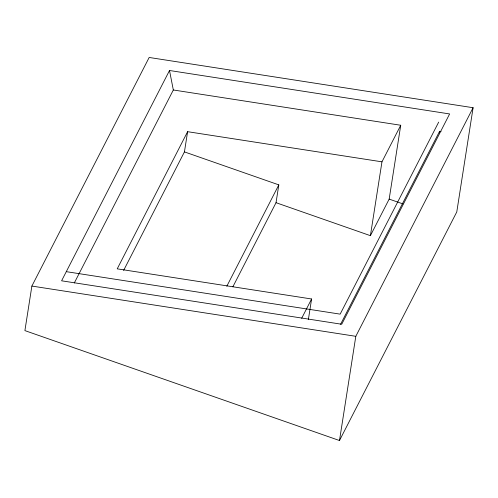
<?xml version="1.0" encoding="UTF-8"?>
<svg xmlns="http://www.w3.org/2000/svg" width="498" height="498" viewBox="0 0 498 498"><rect width="100%" height="100%" fill="white"/><g stroke="black" fill="none" stroke-linecap="round" stroke-linejoin="round"><path stroke-width="0.75" d="M31.878 286.064L24.9 330.61L339.487 440.531L456.778 211.936L473.1 107.717L149.17 57.469L31.878 286.064L355.809 336.312L473.1 107.717M123.616 270.445L184.441 151.896L187.609 131.684L381.966 161.831L400.734 125.259L173.329 89.982L169.507 70.498L449.632 113.949L341.721 324.254L61.596 280.804L169.507 70.498M232.883 286.78L276.029 202.692L278.818 184.876L184.441 151.896M308.374 319.542L311.592 298.987L117.229 268.839L187.609 131.684M276.029 202.692L370.406 235.672L381.966 161.831M339.487 440.531L355.809 336.312M370.406 235.672L389.168 199.094L400.734 125.259M439.367 132.817L439.603 131.285L441.06 131.516M74.289 282.995L173.329 89.982M226.833 286.194L278.818 184.876M301.676 318.309L311.592 298.987M438.682 122.122L340.159 314.138L66.29 271.659M340.57 324.298L439.603 131.285M389.168 199.094L402.963 203.912"/></g></svg>
